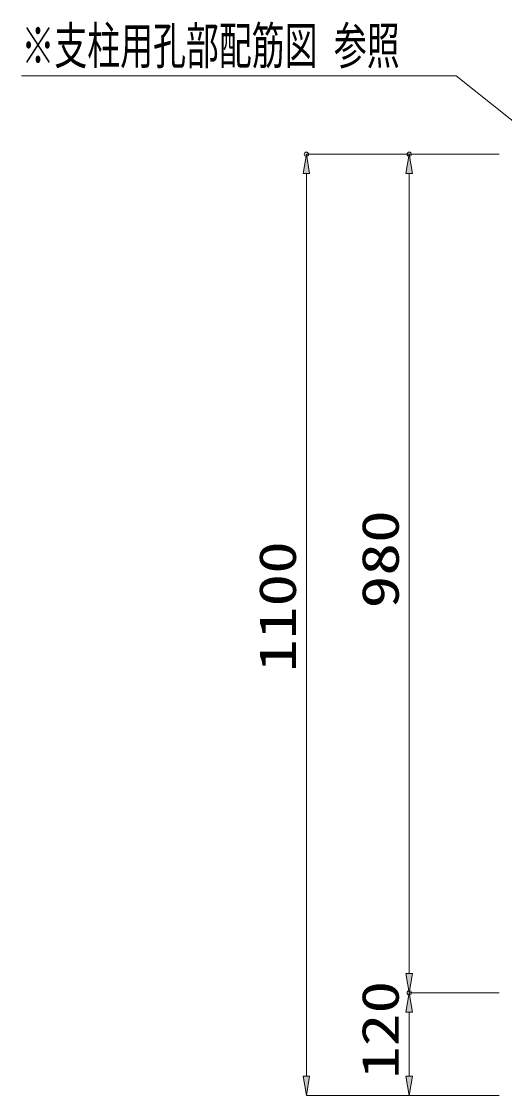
# Model space of a CAD drawing. Units: millimetres, scale not verified. Extents: x 0 to 6300, y 0 to 4455.
# Drawn here: x 3160 to 3723, y 814 to 2069 of the extents above; entities that cross this region are included whole.
import ezdxf
from ezdxf.enums import TextEntityAlignment as Align

# ---------------------------------------------------------------- set-up
doc = ezdxf.new("R2010")
doc.units = ezdxf.units.MM
doc.header["$LTSCALE"] = 10
doc.header["$PDMODE"] = 32
doc.header["$PDSIZE"] = 5
doc.layers.add('Defpoints_3', color=7, linetype='Continuous', lineweight=13)
doc.layers.add('S-Dim', color=1, linetype='Continuous', lineweight=13)
doc.styles.add('ＭＳ ゴシック', font='')
doc.styles.get('ＭＳ ゴシック').set_extended_font_data('MS Gothic')

msp = doc.modelspace()

# ---------------------------------------------------------------- hatches: boundary and pattern name
at = {"layer": 'S-Dim'}
for points in [[(3488.35, 1891.64), (3495.85, 1891.64), (3492.1, 1914.14)], [(3608.35, 1891.64), (3615.85, 1891.64), (3612.1, 1914.14)], [(3608.35, 956.64), (3615.85, 956.64), (3612.1, 934.14)], [(3608.35, 911.64), (3615.85, 911.64), (3612.1, 934.14)], [(3488.35, 836.64), (3495.85, 836.64), (3492.1, 814.14)], [(3608.35, 836.64), (3615.85, 836.64), (3612.1, 814.14)]]:
    msp.add_hatch(color=256, dxfattribs=at).paths.add_polyline_path(points)

# ---------------------------------------------------------------- linework, layer by layer
at = {"layer": 'Defpoints_3'}
for p in [(3492.1, 1914.14), (3612.1, 1914.14), (3612.1, 934.14)]:
    msp.add_point(p, dxfattribs=at)
at = {"layer": 'S-Dim'}
for p, q in [((3159.56, 2005.79), (3661.46, 2005.79)), ((3666.86, 2005.79), (3661.46, 2005.79)), ((3789.5, 1908.15), (3666.86, 2005.79)), ((3717.1, 1914.14), (3492.1, 1914.14)), ((3717.1, 1914.14), (3612.1, 1914.14)), ((3492.1, 836.64), (3492.1, 1891.64)), ((3612.1, 956.64), (3612.1, 1891.64)), ((3717.1, 934.14), (3612.1, 934.14)), ((3717.1, 934.14), (3612.1, 934.14)), ((3612.1, 836.64), (3612.1, 911.64)), ((3717.1, 814.14), (3492.1, 814.14)), ((3717.1, 814.14), (3612.1, 814.14))]:
    msp.add_line(p, q, dxfattribs=at)
for points in [[(3488.35, 1891.64), (3495.85, 1891.64), (3492.1, 1914.14)], [(3608.35, 1891.64), (3615.85, 1891.64), (3612.1, 1914.14)], [(3608.35, 956.64), (3615.85, 956.64), (3612.1, 934.14)], [(3608.35, 911.64), (3615.85, 911.64), (3612.1, 934.14)], [(3488.35, 836.64), (3495.85, 836.64), (3492.1, 814.14)], [(3608.35, 836.64), (3615.85, 836.64), (3612.1, 814.14)]]:
    msp.add_lwpolyline(points, close=True, dxfattribs=at)

# ---------------------------------------------------------------- texts
at = {"layer": 'S-Dim', "style": 'ＭＳ ゴシック', "width": 0.65}
msp.add_text('※支柱用孔部配筋図 参照', height=43.3, dxfattribs=at).set_placement((3159.56, 2006.46), align=Align.BOTTOM_LEFT)
at = {"layer": 'S-Dim', "style": 'ＭＳ ゴシック', "width": 1.3}
for s, p in [('980', (3612.93, 1383.34)), ('1100', (3492.93, 1308.94)), ('120', (3612.93, 833.34))]:
    msp.add_text(s, height=43.3, rotation=90, dxfattribs=at).set_placement(p, align=Align.BOTTOM_LEFT)

doc.saveas('drawing.dxf')
